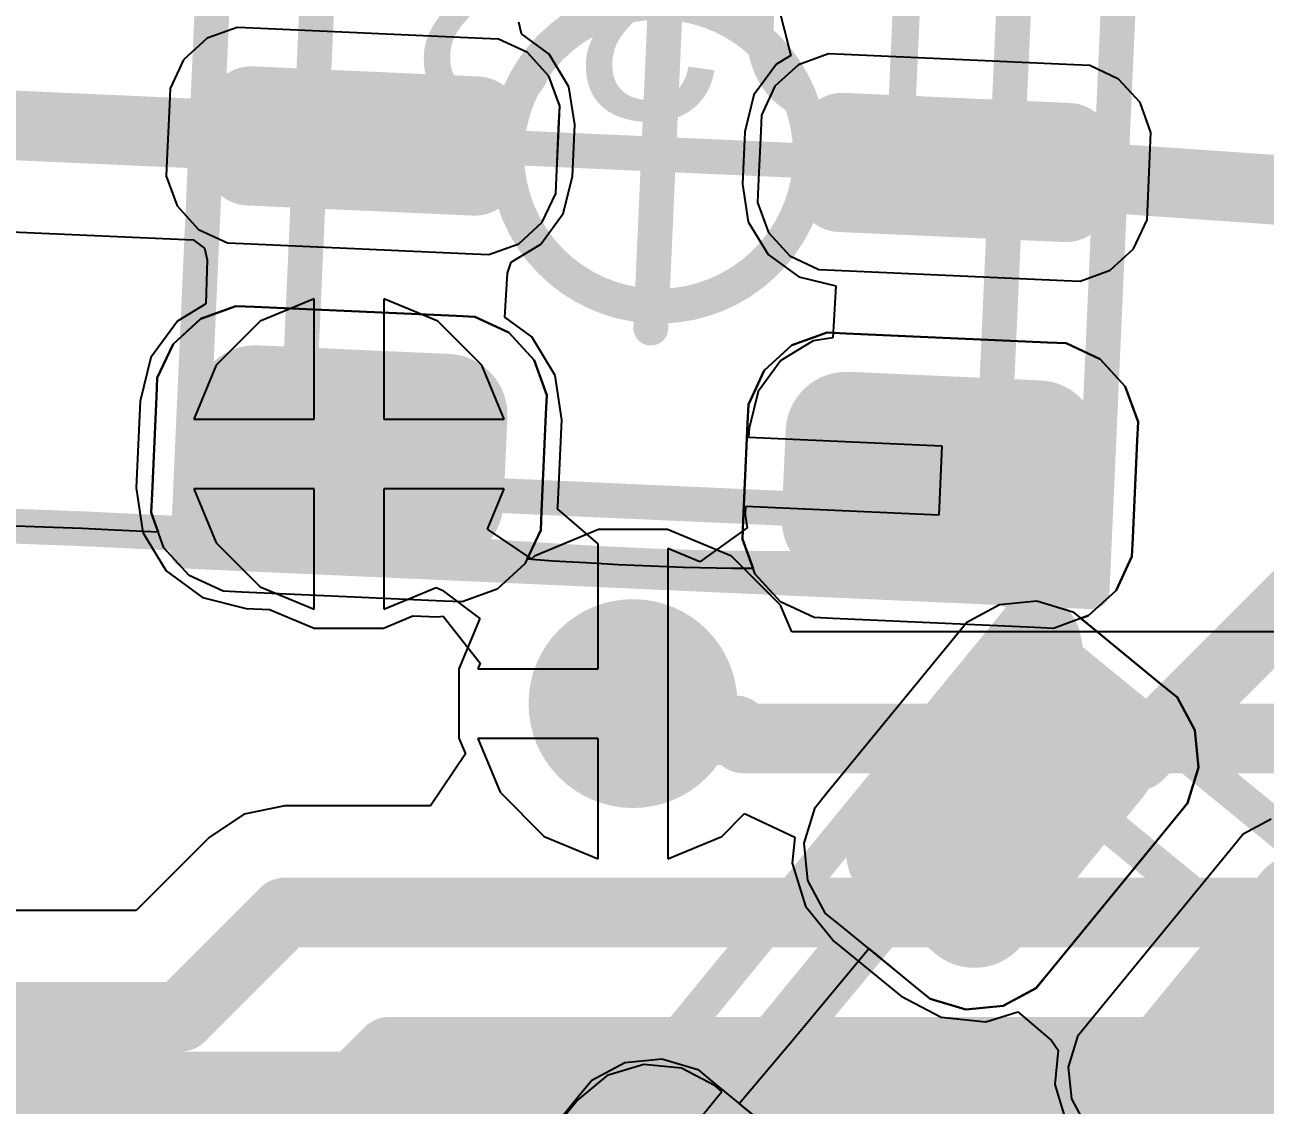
# Model space of a CAD drawing. Header units: inches. Extents: x -52 to 109, y 0 to 35.
# Drawn here: x 28.553 to 32.116, y 13.546 to 16.65 of the extents above; entities that cross this region are included whole.
import ezdxf

# ---------------------------------------------------------------- set-up
doc = ezdxf.new("R2010")
doc.units = ezdxf.units.IN
for name, color, linetype in [('Bottom Courtyard', 56, 'Continuous'), ('Bottom Layer', 5, 'Continuous'), ('Mechanical 1', 6, 'Continuous'), ('Mechanical 4', 56, 'Continuous'), ('Top Component Outline', 56, 'Continuous'), ('Top Courtyard', 56, 'Continuous'), ('Top Layer', 1, 'Continuous'), ('Top Overlay', 2, 'Continuous'), ('Top Paste', 8, 'Continuous'), ('Top Solder', 216, 'Continuous'), ('Via Holes', 16, 'Continuous')]:
    doc.layers.add(name, color=color, linetype=linetype)
doc.styles.add('Arial', font='', dxfattribs={"height": 0.2})
doc.styles.get('Arial').set_extended_font_data('Arial')

# ---------------------------------------------------------------- blocks, each defined once
blk = doc.blocks.new('APA_RGB_LED_2020_355')
at = {"layer": 'Top Layer'}
h = blk.add_hatch(color=1, dxfattribs=at)
edge = h.paths.add_edge_path()
edge.add_arc((-1.125, 1.025), 0.125, 90, 180)
edge.add_line((-1.25, 1.025), (-1.25, 0.775))
edge.add_arc((-1.125, 0.775), 0.125, 180, 270)
edge.add_line((-1.125, 0.65), (-0.575, 0.65))
edge.add_arc((-0.575, 0.775), 0.125, 270, 360)
edge.add_line((-0.45, 0.775), (-0.45, 1.025))
edge.add_arc((-0.575, 1.025), 0.125, 0, 90)
edge.add_line((-0.575, 1.15), (-1.125, 1.15))
h = blk.add_hatch(color=1, dxfattribs=at)
edge = h.paths.add_edge_path()
edge.add_arc((0.575, 1.025), 0.125, 90, 180)
edge.add_line((0.45, 1.025), (0.45, 0.775))
edge.add_arc((0.575, 0.775), 0.125, 180, 270)
edge.add_line((0.575, 0.65), (1.125, 0.65))
edge.add_arc((1.125, 0.775), 0.125, 270, 360)
edge.add_line((1.25, 0.775), (1.25, 1.025))
edge.add_arc((1.125, 1.025), 0.125, 0, 90)
edge.add_line((1.125, 1.15), (0.575, 1.15))
h = blk.add_hatch(color=1, dxfattribs=at)
edge = h.paths.add_edge_path()
edge.add_arc((-1.175, 0.075), 0.075, 90, 180)
edge.add_line((-1.25, 0.075), (-1.25, -0.075))
edge.add_arc((-1.175, -0.075), 0.075, 180, 270)
edge.add_line((-1.175, -0.15), (-0.525, -0.15))
edge.add_arc((-0.525, -0.075), 0.075, 270, 360)
edge.add_line((-0.45, -0.075), (-0.45, 0.075))
edge.add_arc((-0.525, 0.075), 0.075, 0, 90)
edge.add_line((-0.525, 0.15), (-1.175, 0.15))
h = blk.add_hatch(color=1, dxfattribs=at)
edge = h.paths.add_edge_path()
edge.add_arc((0.525, 0.075), 0.075, 90, 180)
edge.add_line((0.45, 0.075), (0.45, -0.075))
edge.add_arc((0.525, -0.075), 0.075, 180, 270)
edge.add_line((0.525, -0.15), (1.175, -0.15))
edge.add_arc((1.175, -0.075), 0.075, 270, 360)
edge.add_line((1.25, -0.075), (1.25, 0.075))
edge.add_arc((1.175, 0.075), 0.075, 0, 90)
edge.add_line((1.175, 0.15), (0.525, 0.15))
blk.add_hatch(color=1, dxfattribs=at).paths.add_polyline_path([(-1.25, -0.65), (-0.45, -0.65), (-0.45, -1.15), (-1.25, -1.15)])
h = blk.add_hatch(color=1, dxfattribs=at)
edge = h.paths.add_edge_path()
edge.add_arc((0.575, -0.775), 0.125, 90, 180)
edge.add_line((0.45, -0.775), (0.45, -1.025))
edge.add_arc((0.575, -1.025), 0.125, 180, 270)
edge.add_line((0.575, -1.15), (1.125, -1.15))
edge.add_arc((1.125, -1.025), 0.125, 270, 360)
edge.add_line((1.25, -1.025), (1.25, -0.775))
edge.add_arc((1.125, -0.775), 0.125, 0, 90)
edge.add_line((1.125, -0.65), (0.575, -0.65))
at = {"layer": 'Top Paste'}
h = blk.add_hatch(color=8, dxfattribs=at)
edge = h.paths.add_edge_path()
edge.add_arc((-1.125, 1.025), 0.125, 90, 180)
edge.add_line((-1.25, 1.025), (-1.25, 0.775))
edge.add_arc((-1.125, 0.775), 0.125, 180, 270)
edge.add_line((-1.125, 0.65), (-0.575, 0.65))
edge.add_arc((-0.575, 0.775), 0.125, 270, 360)
edge.add_line((-0.45, 0.775), (-0.45, 1.025))
edge.add_arc((-0.575, 1.025), 0.125, 0, 90)
edge.add_line((-0.575, 1.15), (-1.125, 1.15))
h = blk.add_hatch(color=8, dxfattribs=at)
edge = h.paths.add_edge_path()
edge.add_arc((0.575, 1.025), 0.125, 90, 180)
edge.add_line((0.45, 1.025), (0.45, 0.775))
edge.add_arc((0.575, 0.775), 0.125, 180, 270)
edge.add_line((0.575, 0.65), (1.125, 0.65))
edge.add_arc((1.125, 0.775), 0.125, 270, 360)
edge.add_line((1.25, 0.775), (1.25, 1.025))
edge.add_arc((1.125, 1.025), 0.125, 0, 90)
edge.add_line((1.125, 1.15), (0.575, 1.15))
h = blk.add_hatch(color=8, dxfattribs=at)
edge = h.paths.add_edge_path()
edge.add_arc((-1.175, 0.075), 0.075, 90, 180)
edge.add_line((-1.25, 0.075), (-1.25, -0.075))
edge.add_arc((-1.175, -0.075), 0.075, 180, 270)
edge.add_line((-1.175, -0.15), (-0.525, -0.15))
edge.add_arc((-0.525, -0.075), 0.075, 270, 360)
edge.add_line((-0.45, -0.075), (-0.45, 0.075))
edge.add_arc((-0.525, 0.075), 0.075, 0, 90)
edge.add_line((-0.525, 0.15), (-1.175, 0.15))
h = blk.add_hatch(color=8, dxfattribs=at)
edge = h.paths.add_edge_path()
edge.add_arc((0.525, 0.075), 0.075, 90, 180)
edge.add_line((0.45, 0.075), (0.45, -0.075))
edge.add_arc((0.525, -0.075), 0.075, 180, 270)
edge.add_line((0.525, -0.15), (1.175, -0.15))
edge.add_arc((1.175, -0.075), 0.075, 270, 360)
edge.add_line((1.25, -0.075), (1.25, 0.075))
edge.add_arc((1.175, 0.075), 0.075, 0, 90)
edge.add_line((1.175, 0.15), (0.525, 0.15))
blk.add_hatch(color=8, dxfattribs=at).paths.add_polyline_path([(-1.25, -0.65), (-0.45, -0.65), (-0.45, -1.15), (-1.25, -1.15)])
h = blk.add_hatch(color=8, dxfattribs=at)
edge = h.paths.add_edge_path()
edge.add_arc((0.575, -0.775), 0.125, 90, 180)
edge.add_line((0.45, -0.775), (0.45, -1.025))
edge.add_arc((0.575, -1.025), 0.125, 180, 270)
edge.add_line((0.575, -1.15), (1.125, -1.15))
edge.add_arc((1.125, -1.025), 0.125, 270, 360)
edge.add_line((1.25, -1.025), (1.25, -0.775))
edge.add_arc((1.125, -0.775), 0.125, 0, 90)
edge.add_line((1.125, -0.65), (0.575, -0.65))
at = {"layer": 'Top Solder'}
h = blk.add_hatch(color=216, dxfattribs=at)
edge = h.paths.add_edge_path()
edge.add_arc((-1.125, 1.025), 0.175, 90, 180)
edge.add_line((-1.3, 1.025), (-1.3, 0.775))
edge.add_arc((-1.125, 0.775), 0.175, 180, 270)
edge.add_line((-1.125, 0.6), (-0.575, 0.6))
edge.add_arc((-0.575, 0.775), 0.175, 270, 360)
edge.add_line((-0.4, 0.775), (-0.4, 1.025))
edge.add_arc((-0.575, 1.025), 0.175, 0, 90)
edge.add_line((-0.575, 1.2), (-1.125, 1.2))
h = blk.add_hatch(color=216, dxfattribs=at)
edge = h.paths.add_edge_path()
edge.add_arc((0.575, 1.025), 0.175, 90, 180)
edge.add_line((0.4, 1.025), (0.4, 0.775))
edge.add_arc((0.575, 0.775), 0.175, 180, 270)
edge.add_line((0.575, 0.6), (1.125, 0.6))
edge.add_arc((1.125, 0.775), 0.175, 270, 360)
edge.add_line((1.3, 0.775), (1.3, 1.025))
edge.add_arc((1.125, 1.025), 0.175, 0, 90)
edge.add_line((1.125, 1.2), (0.575, 1.2))
h = blk.add_hatch(color=216, dxfattribs=at)
edge = h.paths.add_edge_path()
edge.add_arc((-1.175, 0.075), 0.125, 90, 180)
edge.add_line((-1.3, 0.075), (-1.3, -0.075))
edge.add_arc((-1.175, -0.075), 0.125, 180, 270)
edge.add_line((-1.175, -0.2), (-0.525, -0.2))
edge.add_arc((-0.525, -0.075), 0.125, 270, 360)
edge.add_line((-0.4, -0.075), (-0.4, 0.075))
edge.add_arc((-0.525, 0.075), 0.125, 0, 90)
edge.add_line((-0.525, 0.2), (-1.175, 0.2))
h = blk.add_hatch(color=216, dxfattribs=at)
edge = h.paths.add_edge_path()
edge.add_arc((0.525, 0.075), 0.125, 90, 180)
edge.add_line((0.4, 0.075), (0.4, -0.075))
edge.add_arc((0.525, -0.075), 0.125, 180, 270)
edge.add_line((0.525, -0.2), (1.175, -0.2))
edge.add_arc((1.175, -0.075), 0.125, 270, 360)
edge.add_line((1.3, -0.075), (1.3, 0.075))
edge.add_arc((1.175, 0.075), 0.125, 0, 90)
edge.add_line((1.175, 0.2), (0.525, 0.2))
blk.add_hatch(color=216, dxfattribs=at).paths.add_polyline_path([(-1.3, -0.6), (-0.4, -0.6), (-0.4, -1.2), (-1.3, -1.2)])
h = blk.add_hatch(color=216, dxfattribs=at)
edge = h.paths.add_edge_path()
edge.add_arc((0.575, -0.775), 0.175, 90, 180)
edge.add_line((0.4, -0.775), (0.4, -1.025))
edge.add_arc((0.575, -1.025), 0.175, 180, 270)
edge.add_line((0.575, -1.2), (1.125, -1.2))
edge.add_arc((1.125, -1.025), 0.175, 270, 360)
edge.add_line((1.3, -1.025), (1.3, -0.775))
edge.add_arc((1.125, -0.775), 0.175, 0, 90)
edge.add_line((1.125, -0.6), (0.575, -0.6))
at = {"layer": 'Top Component Outline'}
for points in [[(1, 1, 0.1, 0.1, 0), (-1, 1, 0.1, 0.1, 0)], [(-1, 1, 0.1, 0.1, 0), (-1, -1, 0.1, 0.1, 0)], [(1, 1, 0.1, 0.1, 0), (1, -1, 0.1, 0.1, 0)], [(1, -1, 0.1, 0.1, 0), (-1, -1, 0.1, 0.1, 0)]]:
    blk.add_lwpolyline(points, format="xyseb", dxfattribs=at)
for points in [[(-1.025, 1, 0.05, 0.05, 1), (-0.975, 1, 0.05, 0.05, 1)], [(-1.025, 1, 0.05, 0.05, 1), (-0.975, 1, 0.05, 0.05, 1)], [(0.975, 1, 0.05, 0.05, 1), (1.025, 1, 0.05, 0.05, 1)], [(0.975, 1, 0.05, 0.05, 1), (1.025, 1, 0.05, 0.05, 1)], [(-1.025, -1, 0.05, 0.05, 1), (-0.975, -1, 0.05, 0.05, 1)], [(-1.025, -1, 0.05, 0.05, 1), (-0.975, -1, 0.05, 0.05, 1)], [(0.975, -1, 0.05, 0.05, 1), (1.025, -1, 0.05, 0.05, 1)], [(0.975, -1, 0.05, 0.05, 1), (1.025, -1, 0.05, 0.05, 1)]]:
    blk.add_lwpolyline(points, format="xyseb", close=True, dxfattribs=at)
at = {"layer": 'Top Courtyard'}
for points in [[(-1.3, 1.2, 0.1, 0.1, 0), (-1.3, -1.2, 0.1, 0.1, 0)], [(1.3, 1.2, 0.1, 0.1, 0), (-1.3, 1.2, 0.1, 0.1, 0)], [(1.3, 1.2, 0.1, 0.1, 0), (1.3, -1.2, 0.1, 0.1, 0)], [(0, 0.5, 0.1, 0.1, 0), (0, -0.5, 0.1, 0.1, 0)], [(0.5, 0, 0.1, 0.1, 0), (-0.5, 0, 0.1, 0.1, 0)], [(1.3, -1.2, 0.1, 0.1, 0), (-1.3, -1.2, 0.1, 0.1, 0)]]:
    blk.add_lwpolyline(points, format="xyseb", dxfattribs=at)
for points in [[(-1.325, 1.2, 0.05, 0.05, 1), (-1.275, 1.2, 0.05, 0.05, 1)], [(-1.325, 1.2, 0.05, 0.05, 1), (-1.275, 1.2, 0.05, 0.05, 1)], [(1.275, 1.2, 0.05, 0.05, 1), (1.325, 1.2, 0.05, 0.05, 1)], [(1.275, 1.2, 0.05, 0.05, 1), (1.325, 1.2, 0.05, 0.05, 1)], [(-0.025, 0.5, 0.05, 0.05, 1), (0.025, 0.5, 0.05, 0.05, 1)], [(-0.525, 0, 0.05, 0.05, 1), (-0.475, 0, 0.05, 0.05, 1)], [(0.475, 0, 0.05, 0.05, 1), (0.525, 0, 0.05, 0.05, 1)], [(-0.025, -0.5, 0.05, 0.05, 1), (0.025, -0.5, 0.05, 0.05, 1)], [(-1.325, -1.2, 0.05, 0.05, 1), (-1.275, -1.2, 0.05, 0.05, 1)], [(-1.325, -1.2, 0.05, 0.05, 1), (-1.275, -1.2, 0.05, 0.05, 1)], [(1.275, -1.2, 0.05, 0.05, 1), (1.325, -1.2, 0.05, 0.05, 1)], [(1.275, -1.2, 0.05, 0.05, 1), (1.325, -1.2, 0.05, 0.05, 1)]]:
    blk.add_lwpolyline(points, format="xyseb", close=True, dxfattribs=at)
at = {"layer": 'Top Overlay'}
for p, q in [((-1.2929, 1.2689), (-1.1937, 1.31)), ((-1.1937, 1.31), (-1.14, 1.31)), ((-1.14, 1.31), (-1.14, 1.31)), ((-1.14, 1.31), (-0.56, 1.31)), ((-0.56, 1.31), (-0.5063, 1.31)), ((-0.5063, 1.31), (-0.4071, 1.2689)), ((0.4071, 1.2689), (0.5063, 1.31)), ((0.5063, 1.31), (0.56, 1.31)), ((0.56, 1.31), (0.56, 1.31)), ((0.56, 1.31), (1.14, 1.31)), ((1.14, 1.31), (1.1937, 1.31)), ((1.1937, 1.31), (1.2929, 1.2689)), ((-1.3689, 1.1929), (-1.2929, 1.2689)), ((-0.4071, 1.2689), (-0.3311, 1.1929)), ((0.3311, 1.1929), (0.4071, 1.2689)), ((1.2929, 1.2689), (1.3689, 1.1929)), ((-1.41, 1.0937), (-1.3689, 1.1929)), ((-0.3311, 1.1929), (-0.29, 1.0937)), ((0.29, 1.0937), (0.3311, 1.1929)), ((1.3689, 1.1929), (1.41, 1.0937)), ((-1.41, 1.04), (-1.41, 1.0937)), ((-0.29, 1.0937), (-0.29, 1.04)), ((0.29, 1.04), (0.29, 1.0937)), ((1.41, 1.0937), (1.41, 1.04)), ((-1.41, 0.76), (-1.41, 1.04)), ((-0.29, 1.04), (-0.29, 1.04)), ((-0.29, 1.04), (-0.29, 0.76)), ((0.29, 0.76), (0.29, 1.04)), ((1.41, 1.04), (1.41, 1.04)), ((1.41, 1.04), (1.41, 0.76)), ((-1.41, 0.76), (-1.41, 0.76)), ((-1.41, 0.7063), (-1.41, 0.76)), ((-0.29, 0.76), (-0.29, 0.7063)), ((0.29, 0.76), (0.29, 0.76)), ((0.29, 0.7063), (0.29, 0.76)), ((1.41, 0.76), (1.41, 0.7063)), ((-1.3689, 0.6071), (-1.41, 0.7063)), ((-0.29, 0.7063), (-0.3311, 0.6071)), ((0.3311, 0.6071), (0.29, 0.7063)), ((1.41, 0.7063), (1.3689, 0.6071)), ((-1.2929, 0.5311), (-1.3689, 0.6071)), ((-0.3311, 0.6071), (-0.4071, 0.5311)), ((0.4071, 0.5311), (0.3311, 0.6071)), ((1.3689, 0.6071), (1.2929, 0.5311)), ((-1.1937, 0.49), (-1.2929, 0.5311)), ((-0.4071, 0.5311), (-0.5063, 0.49)), ((0.5063, 0.49), (0.4071, 0.5311)), ((1.2929, 0.5311), (1.1937, 0.49)), ((-1.14, 0.49), (-1.1937, 0.49)), ((-0.56, 0.49), (-1.14, 0.49)), ((-0.5063, 0.49), (-0.56, 0.49)), ((-0.56, 0.49), (-0.56, 0.49)), ((0.56, 0.49), (0.5063, 0.49)), ((1.14, 0.49), (0.56, 0.49)), ((1.1937, 0.49), (1.14, 0.49)), ((1.14, 0.49), (1.14, 0.49)), ((-1.2258, 0.31), (-1.3103, 0.275)), ((-1.18, 0.31), (-1.2258, 0.31)), ((-0.52, 0.31), (-1.18, 0.31)), ((-0.4742, 0.31), (-0.52, 0.31)), ((-0.52, 0.31), (-0.52, 0.31)), ((-0.3897, 0.275), (-0.4742, 0.31)), ((0.4743, 0.31), (0.3897, 0.275)), ((0.52, 0.31), (0.4743, 0.31)), ((1.18, 0.31), (0.52, 0.31)), ((1.2258, 0.31), (1.18, 0.31)), ((1.18, 0.31), (1.18, 0.31)), ((1.3103, 0.275), (1.2258, 0.31)), ((-1.3103, 0.275), (-1.375, 0.2103)), ((-0.325, 0.2103), (-0.3897, 0.275)), ((0.3897, 0.275), (0.325, 0.2103)), ((1.375, 0.2103), (1.3103, 0.275)), ((-1.375, 0.2103), (-1.41, 0.1258)), ((-0.29, 0.1258), (-0.325, 0.2103)), ((0.325, 0.2103), (0.29, 0.1258)), ((1.41, 0.1258), (1.375, 0.2103)), ((-1.41, 0.1258), (-1.41, 0.08)), ((-0.29, 0.08), (-0.29, 0.1258)), ((0.29, 0.1258), (0.29, 0.08)), ((1.41, 0.08), (1.41, 0.1258)), ((-1.41, 0.08), (-1.41, -0.08)), ((-1.41, 0.08), (-1.41, 0.08)), ((-0.29, -0.08), (-0.29, 0.08)), ((0.29, 0.08), (0.29, -0.08)), ((0.29, 0.08), (0.29, 0.08)), ((1.41, -0.08), (1.41, 0.08)), ((-1.41, -0.08), (-1.41, -0.1257)), ((-0.29, -0.1257), (-0.29, -0.08)), ((-0.29, -0.08), (-0.29, -0.08)), ((0.29, -0.08), (0.29, -0.1257)), ((1.41, -0.1257), (1.41, -0.08)), ((1.41, -0.08), (1.41, -0.08)), ((-1.41, -0.1257), (-1.375, -0.2103)), ((-0.325, -0.2103), (-0.29, -0.1257)), ((0.29, -0.1257), (0.325, -0.2103)), ((1.375, -0.2103), (1.41, -0.1257)), ((-1.375, -0.2103), (-1.3103, -0.275)), ((-0.3897, -0.275), (-0.325, -0.2103)), ((0.325, -0.2103), (0.3897, -0.275)), ((1.3103, -0.275), (1.375, -0.2103)), ((-1.3103, -0.275), (-1.2258, -0.31)), ((-0.4742, -0.31), (-0.3897, -0.275)), ((0.3897, -0.275), (0.4743, -0.31)), ((1.2258, -0.31), (1.3103, -0.275)), ((-1.2258, -0.31), (-1.18, -0.31)), ((-1.18, -0.31), (-1.18, -0.31)), ((-1.18, -0.31), (-0.52, -0.31)), ((-0.52, -0.31), (-0.4742, -0.31)), ((0.4743, -0.31), (0.52, -0.31)), ((0.52, -0.31), (0.52, -0.31)), ((0.52, -0.31), (1.18, -0.31)), ((1.18, -0.31), (1.2258, -0.31)), ((-1.41, -1.31), (-1.41, -0.49)), ((-1.41, -0.49), (-0.29, -0.49)), ((-0.29, -0.49), (-0.29, -1.31)), ((0.4071, -0.5311), (0.5063, -0.49)), ((0.5063, -0.49), (0.56, -0.49)), ((0.56, -0.49), (0.56, -0.49)), ((0.56, -0.49), (1.14, -0.49)), ((1.14, -0.49), (1.1937, -0.49)), ((1.1937, -0.49), (1.2929, -0.5311)), ((0.3311, -0.6071), (0.4071, -0.5311)), ((1.2929, -0.5311), (1.3689, -0.6071)), ((0.29, -0.7063), (0.3311, -0.6071)), ((1.3689, -0.6071), (1.41, -0.7063)), ((0.29, -0.76), (0.29, -0.7063)), ((1.41, -0.7063), (1.41, -0.76)), ((0.29, -1.04), (0.29, -0.76)), ((1.41, -0.76), (1.41, -0.76)), ((1.41, -0.76), (1.41, -1.04)), ((0.29, -1.04), (0.29, -1.04)), ((0.29, -1.0937), (0.29, -1.04)), ((1.41, -1.04), (1.41, -1.0937)), ((0.3311, -1.1929), (0.29, -1.0937)), ((1.41, -1.0937), (1.3689, -1.1929)), ((0.4071, -1.2689), (0.3311, -1.1929)), ((1.3689, -1.1929), (1.2929, -1.2689)), ((0.5063, -1.31), (0.4071, -1.2689)), ((1.2929, -1.2689), (1.1937, -1.31)), ((-0.29, -1.31), (-1.41, -1.31)), ((0.56, -1.31), (0.5063, -1.31)), ((1.14, -1.31), (0.56, -1.31)), ((1.1937, -1.31), (1.14, -1.31)), ((1.14, -1.31), (1.14, -1.31))]:
    blk.add_line(p, q, dxfattribs=at)
at = {"layer": 'Top Courtyard', "style": 'Arial'}
blk.add_text('D22', height=0.6, dxfattribs=at).set_placement((-0.8, -0.7))
blk = doc.blocks.new('APA_RGB_LED_2020_357')
at = {"layer": 'Top Layer'}
h = blk.add_hatch(color=1, dxfattribs=at)
edge = h.paths.add_edge_path()
edge.add_arc((0.575, 1.025), 0.125, 90, 180)
edge.add_line((0.45, 1.025), (0.45, 0.775))
edge.add_arc((0.575, 0.775), 0.125, 180, 270)
edge.add_line((0.575, 0.65), (1.125, 0.65))
edge.add_arc((1.125, 0.775), 0.125, 270, 360)
edge.add_line((1.25, 0.775), (1.25, 1.025))
edge.add_arc((1.125, 1.025), 0.125, 0, 90)
edge.add_line((1.125, 1.15), (0.575, 1.15))
h = blk.add_hatch(color=1, dxfattribs=at)
edge = h.paths.add_edge_path()
edge.add_arc((0.525, 0.075), 0.075, 90, 180)
edge.add_line((0.45, 0.075), (0.45, -0.075))
edge.add_arc((0.525, -0.075), 0.075, 180, 270)
edge.add_line((0.525, -0.15), (1.175, -0.15))
edge.add_arc((1.175, -0.075), 0.075, 270, 360)
edge.add_line((1.25, -0.075), (1.25, 0.075))
edge.add_arc((1.175, 0.075), 0.075, 0, 90)
edge.add_line((1.175, 0.15), (0.525, 0.15))
at = {"layer": 'Top Paste'}
h = blk.add_hatch(color=8, dxfattribs=at)
edge = h.paths.add_edge_path()
edge.add_arc((0.575, 1.025), 0.125, 90, 180)
edge.add_line((0.45, 1.025), (0.45, 0.775))
edge.add_arc((0.575, 0.775), 0.125, 180, 270)
edge.add_line((0.575, 0.65), (1.125, 0.65))
edge.add_arc((1.125, 0.775), 0.125, 270, 360)
edge.add_line((1.25, 0.775), (1.25, 1.025))
edge.add_arc((1.125, 1.025), 0.125, 0, 90)
edge.add_line((1.125, 1.15), (0.575, 1.15))
h = blk.add_hatch(color=8, dxfattribs=at)
edge = h.paths.add_edge_path()
edge.add_arc((0.525, 0.075), 0.075, 90, 180)
edge.add_line((0.45, 0.075), (0.45, -0.075))
edge.add_arc((0.525, -0.075), 0.075, 180, 270)
edge.add_line((0.525, -0.15), (1.175, -0.15))
edge.add_arc((1.175, -0.075), 0.075, 270, 360)
edge.add_line((1.25, -0.075), (1.25, 0.075))
edge.add_arc((1.175, 0.075), 0.075, 0, 90)
edge.add_line((1.175, 0.15), (0.525, 0.15))
at = {"layer": 'Top Solder'}
h = blk.add_hatch(color=216, dxfattribs=at)
edge = h.paths.add_edge_path()
edge.add_arc((-1.125, 1.025), 0.175, 90, 180)
edge.add_line((-1.3, 1.025), (-1.3, 0.775))
edge.add_arc((-1.125, 0.775), 0.175, 180, 270)
edge.add_line((-1.125, 0.6), (-0.575, 0.6))
edge.add_arc((-0.575, 0.775), 0.175, 270, 360)
edge.add_line((-0.4, 0.775), (-0.4, 1.025))
edge.add_arc((-0.575, 1.025), 0.175, 0, 90)
edge.add_line((-0.575, 1.2), (-1.125, 1.2))
h = blk.add_hatch(color=216, dxfattribs=at)
edge = h.paths.add_edge_path()
edge.add_arc((0.575, 1.025), 0.175, 90, 180)
edge.add_line((0.4, 1.025), (0.4, 0.775))
edge.add_arc((0.575, 0.775), 0.175, 180, 270)
edge.add_line((0.575, 0.6), (1.125, 0.6))
edge.add_arc((1.125, 0.775), 0.175, 270, 360)
edge.add_line((1.3, 0.775), (1.3, 1.025))
edge.add_arc((1.125, 1.025), 0.175, 0, 90)
edge.add_line((1.125, 1.2), (0.575, 1.2))
h = blk.add_hatch(color=216, dxfattribs=at)
edge = h.paths.add_edge_path()
edge.add_arc((0.525, 0.075), 0.125, 90, 180)
edge.add_line((0.4, 0.075), (0.4, -0.075))
edge.add_arc((0.525, -0.075), 0.125, 180, 270)
edge.add_line((0.525, -0.2), (1.175, -0.2))
edge.add_arc((1.175, -0.075), 0.125, 270, 360)
edge.add_line((1.3, -0.075), (1.3, 0.075))
edge.add_arc((1.175, 0.075), 0.125, 0, 90)
edge.add_line((1.175, 0.2), (0.525, 0.2))
at = {"layer": 'Top Component Outline'}
for points in [[(-1, 1, 0.1, 0.1, 0), (1, 1, 0.1, 0.1, 0)], [(1, 1, 0.1, 0.1, 0), (1, -1, 0.1, 0.1, 0)]]:
    blk.add_lwpolyline(points, format="xyseb", dxfattribs=at)
blk.add_lwpolyline([(0.975, 1, 0.05, 0.05, 1), (1.025, 1, 0.05, 0.05, 1)], format="xyseb", close=True, dxfattribs=at)
blk.add_lwpolyline([(0.975, 1, 0.05, 0.05, 1), (1.025, 1, 0.05, 0.05, 1)], format="xyseb", close=True, dxfattribs=at)
at = {"layer": 'Top Courtyard'}
for points in [[(-1.3, 1.2, 0.1, 0.1, 0), (1.3, 1.2, 0.1, 0.1, 0)], [(1.3, 1.2, 0.1, 0.1, 0), (1.3, -1.2, 0.1, 0.1, 0)], [(0, 0.5, 0.1, 0.1, 0), (0, -0.5, 0.1, 0.1, 0)], [(-0.5, 0, 0.1, 0.1, 0), (0.5, 0, 0.1, 0.1, 0)]]:
    blk.add_lwpolyline(points, format="xyseb", dxfattribs=at)
for points in [[(1.275, 1.2, 0.05, 0.05, 1), (1.325, 1.2, 0.05, 0.05, 1)], [(1.275, 1.2, 0.05, 0.05, 1), (1.325, 1.2, 0.05, 0.05, 1)], [(-0.025, 0.5, 0.05, 0.05, 1), (0.025, 0.5, 0.05, 0.05, 1)], [(0.475, 0, 0.05, 0.05, 1), (0.525, 0, 0.05, 0.05, 1)]]:
    blk.add_lwpolyline(points, format="xyseb", close=True, dxfattribs=at)
at = {"layer": 'Top Overlay'}
for p, q in [((-1.14, 1.31), (-0.56, 1.31)), ((-0.56, 1.31), (-0.5063, 1.31)), ((-0.5063, 1.31), (-0.4071, 1.2689)), ((0.4071, 1.2689), (0.5063, 1.31)), ((0.5063, 1.31), (0.56, 1.31)), ((0.56, 1.31), (0.56, 1.31)), ((0.56, 1.31), (1.14, 1.31)), ((1.14, 1.31), (1.1937, 1.31)), ((1.1937, 1.31), (1.2929, 1.2689)), ((-0.4071, 1.2689), (-0.3311, 1.1929)), ((0.3311, 1.1929), (0.4071, 1.2689)), ((1.2929, 1.2689), (1.3689, 1.1929)), ((-0.3311, 1.1929), (-0.29, 1.0937)), ((0.29, 1.0937), (0.3311, 1.1929)), ((1.3689, 1.1929), (1.41, 1.0937)), ((-0.29, 1.0937), (-0.29, 1.04)), ((0.29, 1.04), (0.29, 1.0937)), ((1.41, 1.0937), (1.41, 1.04)), ((-0.29, 1.04), (-0.29, 1.04)), ((-0.29, 1.04), (-0.29, 0.76)), ((0.29, 0.76), (0.29, 1.04)), ((1.41, 1.04), (1.41, 1.04)), ((1.41, 1.04), (1.41, 0.76)), ((0.29, 0.76), (0.29, 0.76)), ((0.29, 0.7063), (0.29, 0.76)), ((1.41, 0.76), (1.41, 0.7063)), ((0.3311, 0.6071), (0.29, 0.7063)), ((1.41, 0.7063), (1.3689, 0.6071)), ((0.4071, 0.5311), (0.3311, 0.6071)), ((1.3689, 0.6071), (1.2929, 0.5311)), ((0.5063, 0.49), (0.4071, 0.5311)), ((1.2929, 0.5311), (1.1937, 0.49)), ((0.56, 0.49), (0.5063, 0.49)), ((1.14, 0.49), (0.56, 0.49)), ((1.1937, 0.49), (1.14, 0.49)), ((1.14, 0.49), (1.14, 0.49)), ((0.4742, 0.31), (0.3897, 0.275)), ((0.52, 0.31), (0.4742, 0.31)), ((1.18, 0.31), (0.52, 0.31)), ((1.2258, 0.31), (1.18, 0.31)), ((1.18, 0.31), (1.18, 0.31)), ((1.3103, 0.275), (1.2258, 0.31)), ((0.3897, 0.275), (0.325, 0.2103)), ((0.325, 0.2103), (0.29, 0.1257))]:
    blk.add_line(p, q, dxfattribs=at)
at = {"layer": 'Top Courtyard', "style": 'Arial'}
blk.add_text('D24', height=0.6, dxfattribs=at).set_placement((-0.8, -0.7))
blk = doc.blocks.new('SMDHDRV10P127_2X5_615X330X560B_B_448')
at = {"layer": 'Bottom Courtyard'}
blk.add_lwpolyline([(-3.5, -4.5, 0.2, 0.2, 0), (-3.5, 4.5, 0.2, 0.2, 0)], format="xyseb", dxfattribs=at)

msp = doc.modelspace()

# ---------------------------------------------------------------- hatches: boundary and pattern name
at = {"layer": 'Bottom Layer'}
h = msp.add_hatch(color=5, dxfattribs=at)
edge = h.paths.add_edge_path()
edge.add_arc((29.4842, 15.4171), 0.3, 0, 360)
h = msp.add_hatch(color=5, dxfattribs=at)
edge = h.paths.add_edge_path()
edge.add_arc((30.3, 14.7), 0.3, 0, 360)
at = {"layer": 'Top Layer'}
h = msp.add_hatch(color=1, dxfattribs=at)
edge = h.paths.add_edge_path()
edge.add_arc((29.4842, 15.4171), 0.3, 0, 360)
h = msp.add_hatch(color=1, dxfattribs=at)
edge = h.paths.add_edge_path()
edge.add_arc((30.3, 14.7), 0.3, 0, 360)
at = {"layer": 'Via Holes'}
h = msp.add_hatch(color=7, dxfattribs=at)
edge = h.paths.add_edge_path()
edge.add_arc((29.4842, 15.4171), 0.15, 0, 360)
h = msp.add_hatch(color=7, dxfattribs=at)
edge = h.paths.add_edge_path()
edge.add_arc((30.3, 14.7), 0.15, 0, 360)

# ---------------------------------------------------------------- linework, layer by layer
at = {"layer": 'Bottom Layer'}
for p, q in [((29.3842, 15.8628), (29.2293, 15.7986)), ((29.3842, 15.5171), (29.3842, 15.8628)), ((29.7391, 15.7986), (29.5842, 15.8628)), ((29.5842, 15.8628), (29.5842, 15.5171)), ((29.2293, 15.7986), (29.1027, 15.672)), ((29.8657, 15.672), (29.7391, 15.7986)), ((29.1027, 15.672), (29.0385, 15.5171)), ((29.9299, 15.5171), (29.8657, 15.672)), ((29.0385, 15.5171), (29.3842, 15.5171)), ((29.5842, 15.5171), (29.9299, 15.5171)), ((29.3842, 15.3171), (29.0385, 15.3171)), ((29.0385, 15.3171), (29.1027, 15.1622)), ((29.3842, 14.9715), (29.3842, 15.3171)), ((29.9299, 15.3171), (29.5842, 15.3171)), ((29.5842, 15.3171), (29.5842, 14.9715)), ((29.8818, 15.201), (29.9299, 15.3171)), ((30.0089, 15.116), (29.8818, 15.201)), ((30.2005, 15.2), (30.0168, 15.1239)), ((30.3995, 15.2), (30.2005, 15.2)), ((30.5832, 15.1239), (30.3995, 15.2)), ((29.1027, 15.1622), (29.2293, 15.0356)), ((30.0168, 15.1239), (30.0089, 15.116)), ((30.7239, 14.9832), (30.5832, 15.1239)), ((29.2293, 15.0356), (29.3842, 14.9715)), ((29.5842, 14.9715), (29.7347, 15.0338)), ((29.7347, 15.0338), (29.7517, 15.0261)), ((29.7517, 15.0261), (29.86, 14.9444)), ((30.7559, 14.9059), (30.7239, 14.9832)), ((29.86, 14.9444), (29.8, 14.7995)), ((32.3119, 14.9059), (30.7559, 14.9059)), ((29.8, 14.7995), (29.8, 14.6005)), ((29.8, 14.6005), (29.8185, 14.5559)), ((29.8185, 14.5559), (29.7183, 14.4059)), ((29.3, 14.4059), (29.1829, 14.3826)), ((29.7183, 14.4059), (29.3, 14.4059)), ((29.1829, 14.3826), (29.0837, 14.3163)), ((29.0837, 14.3163), (28.8733, 14.1059)), ((28.8733, 14.1059), (27.5251, 14.1059))]:
    msp.add_line(p, q, dxfattribs=at)
for points in [[(30.3, 14.7, 0.2, 0.2, 0), (30.3765, 14.6235, 0.2, 0.2, 0)], [(30.3765, 14.6235, 0.2, 0.2, 0), (30.5937, 14.6235, 0.2, 0.2, 0)], [(30.5937, 14.6235, 0.2, 0.2, 0), (30.6172, 14.6, 0.2, 0.2, 0)], [(30.6172, 14.6, 0.2, 0.2, 0), (33.045, 14.6, 0.2, 0.2, 0)], [(29, 13.8, 0.2, 0.2, 0), (29.3, 14.1, 0.2, 0.2, 0)], [(29.3, 14.1, 0.2, 0.2, 0), (47.1382, 14.1, 0.2, 0.2, 0)], [(26.8, 13.8, 0.2, 0.2, 0), (29, 13.8, 0.2, 0.2, 0)], [(29.11, 13.21, 0.2, 0.2, 0), (29.6, 13.7, 0.2, 0.2, 0)], [(29.6, 13.7, 0.2, 0.2, 0), (46.6954, 13.7, 0.2, 0.2, 0)]]:
    msp.add_lwpolyline(points, format="xyseb", dxfattribs=at)
for points in [[(30.25, 14.7, 0.1, 0.1, 1), (30.35, 14.7, 0.1, 0.1, 1)], [(30.3265, 14.6235, 0.1, 0.1, 1), (30.4265, 14.6235, 0.1, 0.1, 1)], [(30.3265, 14.6235, 0.1, 0.1, 1), (30.4265, 14.6235, 0.1, 0.1, 1)], [(30.5437, 14.6235, 0.1, 0.1, 1), (30.6437, 14.6235, 0.1, 0.1, 1)], [(30.5437, 14.6235, 0.1, 0.1, 1), (30.6437, 14.6235, 0.1, 0.1, 1)], [(30.5672, 14.6, 0.1, 0.1, 1), (30.6672, 14.6, 0.1, 0.1, 1)], [(30.5672, 14.6, 0.1, 0.1, 1), (30.6672, 14.6, 0.1, 0.1, 1)], [(29.25, 14.1, 0.1, 0.1, 1), (29.35, 14.1, 0.1, 0.1, 1)], [(29.25, 14.1, 0.1, 0.1, 1), (29.35, 14.1, 0.1, 0.1, 1)], [(28.95, 13.8, 0.1, 0.1, 1), (29.05, 13.8, 0.1, 0.1, 1)], [(28.95, 13.8, 0.1, 0.1, 1), (29.05, 13.8, 0.1, 0.1, 1)], [(29.55, 13.7, 0.1, 0.1, 1), (29.65, 13.7, 0.1, 0.1, 1)], [(29.55, 13.7, 0.1, 0.1, 1), (29.65, 13.7, 0.1, 0.1, 1)]]:
    msp.add_lwpolyline(points, format="xyseb", close=True, dxfattribs=at)
at = {"layer": 'Mechanical 1'}
for points in [[(29.9704, 16.4452, 0.1, 0.1, -0.303346), (30.3736, 16.7147, 0.1, 0.1, 0)], [(30.3736, 16.7147, 0.1, 0.1, -0.198913), (30.6823, 16.5868, 0.1, 0.1, 0)], [(30.6823, 16.5868, 0.1, 0.1, -0.198912), (30.8101, 16.2782, 0.1, 0.1, 0)], [(30.065, 15.9695, 0.1, 0.1, -0.303346), (29.9704, 16.4452, 0.1, 0.1, 0)], [(30.8101, 16.2782, 0.1, 0.1, -0.303348), (30.5406, 15.8749, 0.1, 0.1, 0)], [(30.5406, 15.8749, 0.1, 0.1, -0.303347), (30.065, 15.9695, 0.1, 0.1, 0)], [(31.1127, 13.347, 0.1, 0.1, -0.303347), (31.5159, 13.6165, 0.1, 0.1, 0)], [(31.5159, 13.6165, 0.1, 0.1, -0.198914), (31.8246, 13.4886, 0.1, 0.1, 0)]]:
    msp.add_lwpolyline(points, format="xyseb", dxfattribs=at)
for points in [[(30.6573, 16.5868, 0.05, 0.05, 1), (30.7073, 16.5868, 0.05, 0.05, 1)], [(30.6573, 16.5868, 0.05, 0.05, 1), (30.7073, 16.5868, 0.05, 0.05, 1)], [(29.9454, 16.4452, 0.05, 0.05, 1), (29.9954, 16.4452, 0.05, 0.05, 1)], [(29.9454, 16.4452, 0.05, 0.05, 1), (29.9954, 16.4452, 0.05, 0.05, 1)], [(30.7851, 16.2782, 0.05, 0.05, 1), (30.8351, 16.2782, 0.05, 0.05, 1)], [(30.7851, 16.2782, 0.05, 0.05, 1), (30.8351, 16.2782, 0.05, 0.05, 1)], [(30.04, 15.9695, 0.05, 0.05, 1), (30.09, 15.9695, 0.05, 0.05, 1)], [(30.04, 15.9695, 0.05, 0.05, 1), (30.09, 15.9695, 0.05, 0.05, 1)], [(30.5156, 15.8749, 0.05, 0.05, 1), (30.5656, 15.8749, 0.05, 0.05, 1)], [(30.5156, 15.8749, 0.05, 0.05, 1), (30.5656, 15.8749, 0.05, 0.05, 1)], [(31.4909, 13.6165, 0.05, 0.05, 1), (31.5409, 13.6165, 0.05, 0.05, 1)], [(31.4909, 13.6165, 0.05, 0.05, 1), (31.5409, 13.6165, 0.05, 0.05, 1)]]:
    msp.add_lwpolyline(points, format="xyseb", close=True, dxfattribs=at)
at = {"layer": 'Mechanical 4'}
for points in [[(28.031, 15.2278, 0.1, 0.1, 0), (28.7174, 15.2024, 0.1, 0.1, 0)], [(28.7174, 15.2024, 0.1, 0.1, -0.010742), (29.4632, 15.1555, 0.1, 0.1, 0)], [(29.4632, 15.1555, 0.1, 0.1, 0), (29.8367, 15.1264, 0.1, 0.1, 0)], [(30.2107, 15.1022, 0.1, 0.1, -0.005366), (29.8367, 15.1264, 0.1, 0.1, 0)], [(30.5856, 15.0891, 0.1, 0.1, -0.009641), (30.2107, 15.1022, 0.1, 0.1, 0)], [(30.5856, 15.0891, 0.1, 0.1, -0.015206), (31.0985, 15.0765, 0.1, 0.1, 0)], [(31.0985, 15.0765, 0.1, 0.1, -0.035006), (31.2988, 15.0495, 0.1, 0.1, 0)], [(31.2988, 15.0495, 0.1, 0.1, -0.079682), (31.4471, 14.9953, 0.1, 0.1, 0)], [(31.4471, 14.9953, 0.1, 0.1, -0.157848), (31.5324, 14.9037, 0.1, 0.1, 0)], [(31.5324, 14.9037, 0.1, 0.1, -0.229337), (31.4873, 14.6309, 0.1, 0.1, 0)], [(31.4873, 14.6309, 0.1, 0.1, -0.037057), (31.396, 14.4944, 0.1, 0.1, 0)], [(31.396, 14.4944, 0.1, 0.1, -0.017601), (31.2984, 14.3774, 0.1, 0.1, 0)], [(31.224, 14.2946, 0.1, 0.1, 0), (31.2984, 14.3774, 0.1, 0.1, 0)], [(31.224, 14.2946, 0.1, 0.1, -0.004453), (29.9783, 12.812, 0.1, 0.1, 0)]]:
    msp.add_lwpolyline(points, format="xyseb", dxfattribs=at)
for points in [[(28.6924, 15.2024, 0.05, 0.05, 1), (28.7424, 15.2024, 0.05, 0.05, 1)], [(28.6924, 15.2024, 0.05, 0.05, 1), (28.7424, 15.2024, 0.05, 0.05, 1)], [(29.4382, 15.1555, 0.05, 0.05, 1), (29.4882, 15.1555, 0.05, 0.05, 1)], [(29.4382, 15.1555, 0.05, 0.05, 1), (29.4882, 15.1555, 0.05, 0.05, 1)], [(29.8117, 15.1264, 0.05, 0.05, 1), (29.8617, 15.1264, 0.05, 0.05, 1)], [(29.8117, 15.1264, 0.05, 0.05, 1), (29.8617, 15.1264, 0.05, 0.05, 1)], [(30.1857, 15.1022, 0.05, 0.05, 1), (30.2357, 15.1022, 0.05, 0.05, 1)], [(30.1857, 15.1022, 0.05, 0.05, 1), (30.2357, 15.1022, 0.05, 0.05, 1)], [(30.5606, 15.0891, 0.05, 0.05, 1), (30.6106, 15.0891, 0.05, 0.05, 1)], [(30.5606, 15.0891, 0.05, 0.05, 1), (30.6106, 15.0891, 0.05, 0.05, 1)], [(31.0735, 15.0765, 0.05, 0.05, 1), (31.1235, 15.0765, 0.05, 0.05, 1)], [(31.0735, 15.0765, 0.05, 0.05, 1), (31.1235, 15.0765, 0.05, 0.05, 1)], [(31.2738, 15.0495, 0.05, 0.05, 1), (31.3238, 15.0495, 0.05, 0.05, 1)], [(31.2738, 15.0495, 0.05, 0.05, 1), (31.3238, 15.0495, 0.05, 0.05, 1)], [(31.4221, 14.9953, 0.05, 0.05, 1), (31.4721, 14.9953, 0.05, 0.05, 1)], [(31.4221, 14.9953, 0.05, 0.05, 1), (31.4721, 14.9953, 0.05, 0.05, 1)], [(31.5074, 14.9037, 0.05, 0.05, 1), (31.5574, 14.9037, 0.05, 0.05, 1)], [(31.5075, 14.9037, 0.05, 0.05, 1), (31.5574, 14.9037, 0.05, 0.05, 1)], [(31.4623, 14.6309, 0.05, 0.05, 1), (31.5123, 14.6309, 0.05, 0.05, 1)], [(31.4623, 14.6309, 0.05, 0.05, 1), (31.5123, 14.6309, 0.05, 0.05, 1)], [(31.371, 14.4944, 0.05, 0.05, 1), (31.421, 14.4944, 0.05, 0.05, 1)], [(31.371, 14.4944, 0.05, 0.05, 1), (31.421, 14.4944, 0.05, 0.05, 1)], [(31.2734, 14.3774, 0.05, 0.05, 1), (31.3234, 14.3774, 0.05, 0.05, 1)], [(31.2734, 14.3774, 0.05, 0.05, 1), (31.3234, 14.3774, 0.05, 0.05, 1)], [(31.199, 14.2946, 0.05, 0.05, 1), (31.249, 14.2946, 0.05, 0.05, 1)], [(31.199, 14.2946, 0.05, 0.05, 1), (31.249, 14.2946, 0.05, 0.05, 1)]]:
    msp.add_lwpolyline(points, format="xyseb", close=True, dxfattribs=at)
at = {"layer": 'Top Layer'}
for p, q in [((30.7147, 16.7134), (30.7534, 16.5615)), ((29.9796, 16.6245), (29.972, 16.6574)), ((30.0594, 16.5658), (29.9796, 16.6245)), ((30.1161, 16.4722), (30.0594, 16.5658)), ((30.7122, 16.5366), (30.6475, 16.4484)), ((30.7534, 16.5615), (30.7122, 16.5366)), ((30.1326, 16.364), (30.1161, 16.4722)), ((30.6475, 16.4484), (30.6213, 16.3422)), ((30.1259, 16.2142), (30.1326, 16.364)), ((30.6213, 16.3422), (30.6146, 16.1923)), ((30.0998, 16.108), (30.1259, 16.2142)), ((30.6146, 16.1923), (30.6311, 16.0842)), ((30.035, 16.0198), (30.0998, 16.108)), ((30.6311, 16.0842), (30.6878, 15.9906)), ((28.3777, 16.0614), (29.0368, 16.0319)), ((29.0368, 16.0319), (29.0693, 16.008)), ((29.0693, 16.008), (29.0769, 15.9751)), ((29.9502, 15.9685), (30.035, 16.0198)), ((29.0769, 15.9751), (29.0734, 15.8484)), ((29.9397, 15.9364), (29.9502, 15.9685)), ((30.6878, 15.9906), (30.776, 15.9258)), ((29.9319, 15.81), (29.9397, 15.9364)), ((30.776, 15.9258), (30.8822, 15.8997)), ((30.8822, 15.8997), (30.8742, 15.7504)), ((29.0734, 15.8484), (28.9915, 15.7988)), ((28.9915, 15.7988), (28.9149, 15.6947)), ((30.0091, 15.7533), (29.9319, 15.81)), ((30.076, 15.6427), (30.0091, 15.7533)), ((30.8742, 15.7504), (30.8178, 15.7418)), ((30.8178, 15.7418), (30.7242, 15.6852)), ((28.9149, 15.6947), (28.884, 15.5691)), ((30.7242, 15.6852), (30.6594, 15.597)), ((30.0956, 15.5149), (30.076, 15.6427)), ((30.6594, 15.597), (30.6333, 15.4908)), ((28.884, 15.5691), (28.8728, 15.3194)), ((30.0844, 15.2651), (30.0956, 15.5149)), ((30.6333, 15.4908), (30.6321, 15.4658)), ((30.6321, 15.4658), (31.187, 15.4409)), ((31.187, 15.4409), (31.178, 15.2411)), ((28.8728, 15.3194), (28.8924, 15.1915)), ((30.083, 15.2596), (30.0844, 15.2651)), ((30.2, 15.159), (30.083, 15.2596)), ((30.6232, 15.266), (30.6221, 15.241)), ((31.178, 15.2411), (30.6232, 15.266)), ((30.6221, 15.241), (30.6276, 15.2048)), ((28.8924, 15.1915), (28.9593, 15.0809)), ((30.6276, 15.2048), (30.4919, 15.1076)), ((30.2, 14.8), (30.2, 15.159)), ((30.4919, 15.1076), (30.4, 15.1457)), ((30.4, 15.1457), (30.4, 14.7)), ((28.9593, 15.0809), (29.0635, 15.0044)), ((29.0635, 15.0044), (29.1891, 14.9735)), ((29.1891, 14.9735), (29.2558, 14.9705)), ((29.2558, 14.9705), (29.3847, 14.9171)), ((29.5837, 14.9171), (29.668, 14.952)), ((29.668, 14.952), (29.7385, 14.9489)), ((29.7385, 14.9489), (29.7547, 14.9514)), ((29.7547, 14.9514), (29.8609, 14.8159)), ((29.3847, 14.9171), (29.5837, 14.9171)), ((29.8609, 14.8159), (29.8543, 14.8)), ((29.8543, 14.8), (30.2, 14.8)), ((30.4, 14.7), (30.4, 14.2543)), ((30.2, 14.6), (29.8543, 14.6)), ((29.8543, 14.6), (29.9185, 14.4451)), ((30.2, 14.2543), (30.2, 14.6)), ((29.9185, 14.4451), (30.0451, 14.3185)), ((30.5549, 14.3185), (30.6206, 14.3842)), ((30.6206, 14.3842), (30.7647, 14.3162)), ((30.0451, 14.3185), (30.2, 14.2543)), ((30.4, 14.2543), (30.5549, 14.3185)), ((30.7647, 14.3162), (30.7574, 14.2414)), ((30.7574, 14.2414), (30.7951, 14.1177)), ((30.7951, 14.1177), (30.8772, 14.0179)), ((30.8772, 14.0179), (31.0706, 13.8595)), ((31.0706, 13.8595), (31.1847, 13.7987)), ((31.1847, 13.7987), (31.3134, 13.7861)), ((31.3134, 13.7861), (31.405, 13.814)), ((31.405, 13.814), (31.5017, 13.7321)), ((31.5017, 13.7321), (31.5211, 13.7045)), ((31.5211, 13.7045), (31.5115, 13.6059)), ((30.3308, 13.6635), (30.2261, 13.6316)), ((30.4397, 13.6529), (30.3308, 13.6635)), ((30.5362, 13.6014), (30.4397, 13.6529)), ((30.2261, 13.6316), (30.1417, 13.5621)), ((30.2671, 13.2332), (30.5556, 13.5856)), ((30.5556, 13.5856), (30.5362, 13.6014)), ((31.5115, 13.6059), (31.5434, 13.5013)), ((30.1417, 13.5621), (30.0308, 13.4267))]:
    msp.add_line(p, q, dxfattribs=at)
for points in [[(28.2171, 16.3748, 0.2, 0.2, 0), (29.2248, 16.3296, 0.2, 0.2, 0)], [(29.2248, 16.3296, 0.2, 0.2, 0), (29.5245, 16.3162, 0.2, 0.2, 0)], [(31.2228, 16.2402, 0.2, 0.2, 0), (31.5221, 16.2193, 0.2, 0.2, 0)], [(31.5221, 16.2193, 0.2, 0.2, 0), (32.5642, 16.1468, 0.2, 0.2, 0)], [(31.751, 14.551, 0.2, 0.2, 0), (32.3281, 15.1281, 0.2, 0.2, 0)], [(31.3581, 14.4078, 0.2, 0.2, 0), (31.5012, 14.551, 0.2, 0.2, 0)], [(31.5012, 14.551, 0.2, 0.2, 0), (31.751, 14.551, 0.2, 0.2, 0)], [(32.0544, 13.8377, 0.2, 0.2, 0), (32.6106, 14.3939, 0.2, 0.2, 0)]]:
    msp.add_lwpolyline(points, format="xyseb", dxfattribs=at)
for points in [[(29.1748, 16.3296, 0.1, 0.1, 1), (29.2748, 16.3296, 0.1, 0.1, 1)], [(29.1748, 16.3296, 0.1, 0.1, 1), (29.2748, 16.3296, 0.1, 0.1, 1)], [(29.4745, 16.3162, 0.1, 0.1, 1), (29.5745, 16.3162, 0.1, 0.1, 1)], [(31.1728, 16.2402, 0.1, 0.1, 1), (31.2728, 16.2402, 0.1, 0.1, 1)], [(31.4721, 16.2193, 0.1, 0.1, 1), (31.5721, 16.2193, 0.1, 0.1, 1)], [(31.4721, 16.2193, 0.1, 0.1, 1), (31.5721, 16.2193, 0.1, 0.1, 1)], [(31.4512, 14.551, 0.1, 0.1, 1), (31.5512, 14.551, 0.1, 0.1, 1)], [(31.4512, 14.551, 0.1, 0.1, 1), (31.5512, 14.551, 0.1, 0.1, 1)], [(31.701, 14.551, 0.1, 0.1, 1), (31.801, 14.551, 0.1, 0.1, 1)], [(31.701, 14.551, 0.1, 0.1, 1), (31.801, 14.551, 0.1, 0.1, 1)], [(31.3081, 14.4078, 0.1, 0.1, 1), (31.4081, 14.4078, 0.1, 0.1, 1)], [(32.0044, 13.8377, 0.1, 0.1, 1), (32.1044, 13.8377, 0.1, 0.1, 1)]]:
    msp.add_lwpolyline(points, format="xyseb", close=True, dxfattribs=at)
at = {"layer": 'Top Overlay'}
for p, q in [((29.163, 16.6427), (29.0769, 16.6115)), ((29.2087, 16.6407), (29.163, 16.6427)), ((29.868, 16.6111), (29.2087, 16.6407)), ((29.0769, 16.6115), (29.0094, 16.5498)), ((29.9137, 16.6091), (29.868, 16.6111)), ((29.868, 16.6111), (29.868, 16.6111)), ((29.9966, 16.5703), (29.9137, 16.6091)), ((30.0583, 16.5028), (29.9966, 16.5703)), ((29.0094, 16.5498), (28.9706, 16.4669)), ((30.7752, 16.5355), (30.7077, 16.4737)), ((30.8613, 16.5667), (30.7752, 16.5355)), ((30.907, 16.5646), (30.8613, 16.5667)), ((31.5663, 16.5351), (30.907, 16.5646)), ((31.612, 16.533), (31.5663, 16.5351)), ((31.5663, 16.5351), (31.5663, 16.5351)), ((31.6949, 16.4943), (31.612, 16.533)), ((30.0895, 16.4168), (30.0583, 16.5028)), ((28.9706, 16.4669), (28.9686, 16.4212)), ((30.7077, 16.4737), (30.6689, 16.3908)), ((31.7566, 16.4267), (31.6949, 16.4943)), ((31.7878, 16.3407), (31.7566, 16.4267)), ((28.9686, 16.4212), (28.9614, 16.2613)), ((28.9686, 16.4212), (28.9686, 16.4212)), ((30.0875, 16.3711), (30.0895, 16.4168)), ((30.6689, 16.3908), (30.6669, 16.3451)), ((30.0803, 16.2112), (30.0875, 16.3711)), ((30.6669, 16.3451), (30.6597, 16.1853)), ((30.6669, 16.3451), (30.6669, 16.3451)), ((31.7858, 16.295), (31.7878, 16.3407)), ((31.7786, 16.1352), (31.7858, 16.295)), ((28.9614, 16.2613), (28.9594, 16.2156)), ((28.9594, 16.2156), (28.9906, 16.1296)), ((30.0783, 16.1655), (30.0803, 16.2112)), ((30.6597, 16.1853), (30.6577, 16.1396)), ((30.0395, 16.0826), (30.0783, 16.1655)), ((30.6577, 16.1396), (30.6889, 16.0536)), ((28.9906, 16.1296), (29.0523, 16.0621)), ((31.7766, 16.0895), (31.7786, 16.1352)), ((29.972, 16.0209), (30.0395, 16.0826)), ((31.7378, 16.0066), (31.7766, 16.0895)), ((29.0523, 16.0621), (29.1352, 16.0233)), ((30.6889, 16.0536), (30.7506, 15.986)), ((29.1352, 16.0233), (29.1809, 16.0213)), ((29.1809, 16.0213), (29.1809, 16.0213)), ((29.1809, 16.0213), (29.8403, 15.9918)), ((29.886, 15.9897), (29.972, 16.0209)), ((31.6703, 15.9449), (31.7378, 16.0066)), ((29.8403, 15.9918), (29.886, 15.9897)), ((30.7506, 15.986), (30.8335, 15.9473)), ((30.8335, 15.9473), (30.8792, 15.9452)), ((30.8792, 15.9452), (30.8792, 15.9452)), ((30.8792, 15.9452), (31.5386, 15.9157)), ((31.5843, 15.9137), (31.6703, 15.9449)), ((31.5386, 15.9157), (31.5843, 15.9137)), ((29.1592, 15.8421), (29.0582, 15.8054)), ((29.2128, 15.8397), (29.1592, 15.8421)), ((29.7922, 15.8137), (29.2128, 15.8397)), ((29.0582, 15.8054), (28.9789, 15.733)), ((29.8459, 15.8113), (29.7922, 15.8137)), ((29.9432, 15.7658), (29.8459, 15.8113)), ((30.0157, 15.6865), (29.9432, 15.7658)), ((30.8575, 15.766), (30.7565, 15.7294)), ((30.9111, 15.7636), (30.8575, 15.766)), ((31.4905, 15.7377), (30.9111, 15.7636)), ((28.9789, 15.733), (28.9334, 15.6357)), ((30.7565, 15.7294), (30.6772, 15.6569)), ((31.5442, 15.7353), (31.4905, 15.7377)), ((31.6415, 15.6898), (31.5442, 15.7353)), ((30.0523, 15.5856), (30.0157, 15.6865)), ((31.714, 15.6105), (31.6415, 15.6898)), ((30.6772, 15.6569), (30.6317, 15.5596)), ((28.9334, 15.6357), (28.931, 15.582)), ((31.7506, 15.5095), (31.714, 15.6105)), ((28.931, 15.582), (28.9185, 15.3023)), ((30.0499, 15.5319), (30.0523, 15.5856)), ((30.6317, 15.5596), (30.6293, 15.506)), ((30.0374, 15.2522), (30.0499, 15.5319)), ((30.0499, 15.5319), (30.0499, 15.5319)), ((30.6293, 15.506), (30.6168, 15.2262)), ((31.7482, 15.4559), (31.7506, 15.5095)), ((31.7357, 15.1761), (31.7482, 15.4559)), ((31.7482, 15.4559), (31.7482, 15.4559)), ((28.9185, 15.3023), (28.9161, 15.2486)), ((28.9185, 15.3023), (28.9185, 15.3023)), ((28.9161, 15.2486), (28.9366, 15.1921)), ((30.035, 15.1985), (30.0374, 15.2522)), ((28.7176, 15.2028), (28.4017, 15.2145)), ((30.6168, 15.2262), (30.6144, 15.1726)), ((30.6168, 15.2262), (30.6168, 15.2262)), ((28.811, 15.1986), (28.7176, 15.2028)), ((28.9366, 15.1921), (28.811, 15.1986)), ((29.9957, 15.1145), (30.035, 15.1985)), ((30.6144, 15.1726), (30.645, 15.0883)), ((31.7333, 15.1225), (31.7357, 15.1761)), ((30.0707, 15.1096), (29.9957, 15.1145)), ((30.1642, 15.104), (30.0707, 15.1096)), ((31.6878, 15.0252), (31.7333, 15.1225)), ((30.211, 15.1014), (30.1642, 15.104)), ((30.2578, 15.0988), (30.211, 15.1014)), ((30.3515, 15.0946), (30.2578, 15.0988)), ((30.4453, 15.0913), (30.3515, 15.0946)), ((30.5391, 15.0889), (30.4453, 15.0913)), ((30.5859, 15.0882), (30.5391, 15.0889)), ((30.645, 15.0883), (30.5859, 15.0882)), ((31.6085, 14.9527), (31.6878, 15.0252)), ((31.5864, 14.9447), (31.6085, 14.9527)), ((31.6045, 14.9298), (31.5864, 14.9447)), ((31.8212, 14.7524), (31.6045, 14.9298)), ((31.8627, 14.7184), (31.8212, 14.7524)), ((31.9135, 14.6237), (31.8627, 14.7184)), ((31.9241, 14.5168), (31.9135, 14.6237)), ((31.893, 14.414), (31.9241, 14.5168)), ((31.859, 14.3725), (31.893, 14.414)), ((31.4916, 13.9237), (31.859, 14.3725)), ((32.1333, 14.368), (32.0526, 14.3248)), ((32.0526, 14.3248), (32.0236, 14.2894)), ((32.0236, 14.2894), (31.6055, 13.7787)), ((32.0236, 14.2894), (32.0236, 14.2894)), ((30.7607, 13.7364), (30.977, 13.9961)), ((30.977, 13.9961), (31.1116, 13.8858)), ((31.4576, 13.8821), (31.4916, 13.9237)), ((31.1116, 13.8858), (31.1532, 13.8518)), ((31.3629, 13.8314), (31.4576, 13.8821)), ((31.1532, 13.8518), (31.256, 13.8208)), ((31.256, 13.8208), (31.3629, 13.8314)), ((31.6055, 13.7787), (31.5765, 13.7433)), ((30.605, 13.5511), (30.7607, 13.7364)), ((31.5765, 13.7433), (31.5501, 13.6557)), ((31.5501, 13.6557), (31.5591, 13.5647)), ((30.7442, 13.4371), (30.605, 13.5511)), ((31.5591, 13.5647), (31.6024, 13.484))]:
    msp.add_line(p, q, dxfattribs=at)

# ---------------------------------------------------------------- block references
for name, p, rotation in [('APA_RGB_LED_2020_355', (30.3736, 16.2782), 177.436), ('APA_RGB_LED_2020_357', (31.5159, 13.18), 50.69), ('SMDHDRV10P127_2X5_615X330X560B_B_448', (30.1, 10.1), 270)]:
    msp.add_blockref(name, p, dxfattribs=dict(rotation=rotation))

doc.saveas('drawing.dxf')
